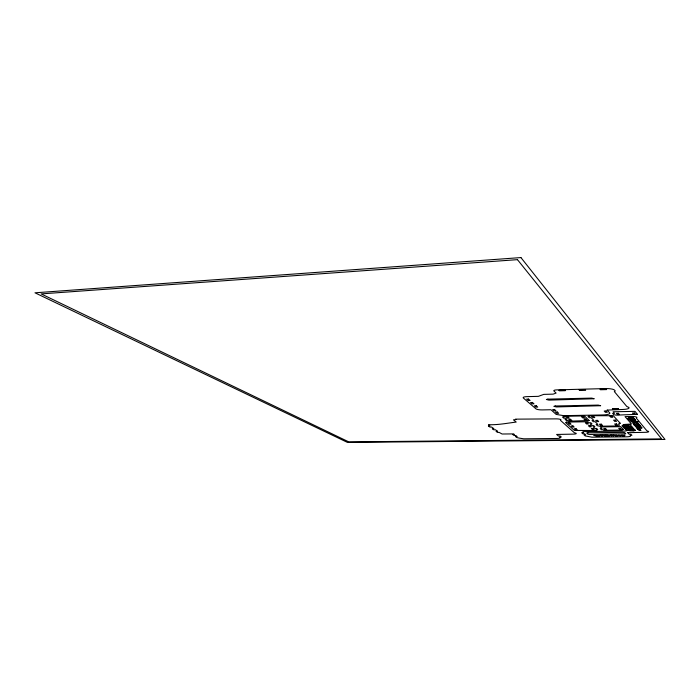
<?xml version="1.0" encoding="UTF-8"?>
<svg xmlns="http://www.w3.org/2000/svg" width="700" height="700" viewBox="0 0 700 700"><rect width="100%" height="100%" fill="white"/><g stroke="black" fill="none" stroke-linecap="round" stroke-linejoin="round"><path stroke-width="1.05" d="M629.589 428.243L629.449 428.715L633.675 428.89L633.028 428.024L629.668 428.199M618.433 435.382L620.847 435.496M597.126 435.601L599.515 435.724M617.986 435.348L621.337 435.505M621.311 435.689L618.021 435.558M596.68 435.566L599.996 435.733M599.979 435.916L597.126 435.724M627.113 426.869L632.301 427.254M637.481 424.62L638.864 424.725M625.468 424.743L626.701 424.611M594.02 435.496L595.044 435.418M620.786 435.689L618.45 435.514M628.775 428.584L627.804 428.697L627.699 428.05L628.714 428.234M599.445 435.925L596.671 435.75M628.617 418.565L629.825 418.539M633.097 418.775L632.468 419.046M638.767 430.019L639.896 429.879L639.45 429.879M628.145 418.11L630.14 418.136M631.085 426.248L629.221 426.554M630.718 416.99L631.54 417.007M636.3 425.521L636.116 425.504M624.741 435.767L622.274 435.846L621.591 435.129L624.33 435.706M630.472 419.808L631.409 419.842M638.4 428.024L638.733 428.225M632.345 418.819L634.296 418.845M641.331 427.332L640.841 427.735L641.471 427.691M634.174 425.364L634.48 425.364M624.418 435.47L624.697 435.094L622.44 435.523M636.344 427.858L638.435 427.884M633.587 423.815L634.602 423.789M636.799 423.474L638.19 423.483M634.778 423.955L634.847 423.999M637.586 423.649L638.059 423.649M637.376 428.164L638.383 428.19M637.805 428.697L639.153 428.715M640.281 427.035L639.669 427.035M628.635 418.556L629.904 418.539M639.459 425.836L639.923 425.836M630.227 419.387L631.488 419.659L629.3 419.694L631.015 419.108L628.626 418.924L630.656 418.679M628.206 418.092L630.026 418.154M638.356 428.033L637.91 428.164M633.535 423.771L634.97 423.832M636.755 423.421L637.254 423.386M641.471 427.744L641.086 427.77M637.761 428.662L638.776 428.636M638.488 423.246L636.379 423.29M630.367 419.414L631.05 419.431M594.545 435.514L595.14 435.505M630.945 416.999L631.619 416.981M637.394 428.164L637.84 428.033M635.556 425.014L634.384 425.04L636.134 425.189M637.962 423.666L636.895 423.658L637.376 423.649M639.844 425.845L640.255 425.994M641.034 427.359L639.861 427.376L641.454 427.359M629.099 426.571L626.824 426.545L625.433 425.775L630.525 424.664L631.225 426.169M638.321 424.174L638.82 424.209M636.554 426.248L637.087 426.283M632.38 418.215L633.666 418.285L631.549 418.162L631.155 417.699L633.255 417.524L630.648 417.113M631.96 418.644L633.911 418.303L631.514 418.119M631.155 417.699L631.549 417.419M631.82 418.477L632.214 418.206M639.336 424.856L637.7 424.839L639.634 425.206M639.424 424.961L638.155 425.084L639.931 425.556M638.347 428.374L638.19 428.426M639.712 425.863L639.065 425.871L639.975 425.994M638.181 424.139L637.149 424.191M629.475 418.373L630.053 418.364L629.134 418.416M635.714 425.574L636.309 425.399M635.548 425.924L635.189 425.898M642.128 427.884L640.351 427.945M623 435.435L622.361 435.444M630.788 417.27L632.887 417.086M631.216 417.769L633.666 418.014L631.452 418.049M631.925 418.6L634.165 418.609M632.345 419.09L634.541 419.055M632.415 419.178L634.62 419.142M639.424 425.871L638.759 425.959M633.159 420.044L635.355 420.009L633.22 419.816L635.014 419.606L632.231 418.959M631.496 421.426L633.745 421.391M634.716 421.374L636.965 421.339M630.56 421.654L632.8 421.619M633.771 421.601L636.02 421.566M632.966 421.803L635.206 421.767M636.178 421.759L638.426 421.724M632.021 422.03L634.261 421.995M635.233 421.986L637.472 421.951M633.001 423.447L634.567 423.43M638.663 424.025L636.965 423.973M633.622 424.165L635.303 424.226M634.148 424.314L635.775 424.287M626.841 424.611L630.122 424.559L625.476 425.32L625.433 424.786M633.955 424.471L635.495 424.506M637.341 424.41L638.654 424.358M633.255 418.731L634.358 419.02M635.775 424.839L634.226 424.856M639.686 425.267L638.085 425.294L639.791 425.39M634.952 425.705L636.528 425.705M640.29 425.486L638.426 425.504M635.25 426.046L636.939 426.099M636.501 426.248L635.442 426.265M635.714 426.58L637.332 426.598L635.74 426.615M639.109 426.493L640.657 426.475M639.441 426.799L640.972 426.834M637.674 427.044L635.968 426.877L638.225 426.842M637.42 428.549L639.66 428.523M639.45 429.371L637.989 429.205L639.293 429.196M640.553 429.555L638.312 429.581M630.997 419.799L631.619 419.851M634.086 419.991L635.058 419.983L632.765 419.589M639.625 430.229L638.995 429.905M640.99 430.377L639.564 430.238M634.497 423.605L633.194 423.666M640.587 426.659L639.406 426.834M623.472 435.514L624.199 435.549M637.971 424.707L637.499 424.637M639.634 426.808L640.544 426.457M639.214 429.363L639.66 429.363M594.02 435.636L594.44 435.636M641.288 427.534L640.404 427.534L641.637 427.569M594.974 435.496L595.849 435.566M641.051 427.516L640.579 427.761M639.756 429.704L639.975 429.704M629.86 418.504L630.438 418.644M630.884 417.384L633.01 417.506L631.715 417.436M629.956 418.504L630.525 418.609M639.984 425.661L639.782 425.661M630.061 419.501L629.046 419.405L629.326 419.002M636.02 425.338L634.497 425.18M637.928 428.881L637.691 428.838M624.12 435.531L624.846 435.584M636.659 427.543L637.91 427.551L636.562 427.516M637.446 428.348L637.919 428.426L637.271 428.348M633.587 423.99L634.41 424.034L633.43 423.946M634.97 425.504L635.495 425.539L634.812 425.512M627.602 427.866L632.782 427.805L632.38 427.297M628.241 418.285L628.871 418.373L628.075 418.294M601.125 435.645L601.72 435.846A4.497 0.893 1.9 0 1 602.044 435.986M612.447 435.523L613.043 435.733A4.524 0.893 1.8 0 1 613.358 435.864M630.271 426.746L632.048 426.983L631.426 426.431L630.227 426.711M595.481 435.636L596.444 436.118L595.936 435.636M628.451 418.723L630.77 419.09L629.492 419.011M629.65 420.105L631.706 419.904M636.694 427.717L638.251 427.656M630.227 419.51L631.199 419.51M634.436 418.924L634.865 419.431M627.095 426.912L627.532 427.814M636.589 422.433L633.378 422.336L636.589 422.433M488.635 424.9L490.035 425.941L488.355 425.967L489.939 427.079L491.61 427.053L493.911 428.68L492.249 428.706L493.798 429.791L495.46 429.774L497.691 431.349L496.037 431.366L497.56 432.434L499.205 432.416L502.066 434.009L513.564 433.904L514.351 434.481L512.706 434.499L514.141 435.54L515.778 435.523L517.16 436.537L515.524 436.555L516.941 437.579L519.347 438.13L523.758 438.812L556.631 438.48A4.883 0.963 2.3 0 0 560.175 437.456L559.668 437.036L561.347 437.019L560.096 435.969L558.416 435.986L556.614 434.446L573.352 434.14A3.824 0.77 2.1 0 0 576.196 433.317L574.306 432.679L560.525 420.42L560.91 419.676A4.025 0.849 2.2 0 0 556.028 418.871L515.489 419.151L515.996 419.545L513.459 419.842L516.224 422.065C507.334 423.168 498.566 424.926 489.457 424.725L488.653 424.874M607.189 410.095L609.866 413.105A9.38 2.039 1.7 0 1 602.42 414.969L563.701 415.66L556.159 414.409L550.952 409.745L542.281 409.911A5.136 1.137 2.3 0 1 536.008 408.87L523.337 398.002A5.329 1.225 2.4 0 1 527.03 396.629L538.352 396.358L543.769 394.38L553.131 394.144L556.097 393.085L553.91 390.967A4.147 0.98 2 0 1 556.911 389.874L605.789 388.57A7.403 1.75 1.4 0 1 614.565 390.145L615.247 390.967L614.337 391.571L626.771 406.455L628.959 407.488A8.321 1.846 1.4 0 1 622.886 409.474L607.189 410.095M627.751 432.661L629.169 434.245L630.936 434.227L631.925 435.312L630.157 435.33L630.56 435.767A5.066 1.006 1.6 0 1 626.517 436.826L591.938 437.185L585.165 435.916L584.001 434.849L585.716 434.831L584.579 433.781L582.855 433.808L581.665 432.723L583.398 432.705L582.741 432.101A2.38 0.481 2 0 1 584.535 431.585L624.164 431.095A3.045 0.621 1.6 0 0 626.587 430.439L622.081 425.512L624.558 424.445L631.488 424.016L625.048 416.605L632.021 416.483A4.191 0.893 1.4 0 1 636.913 417.314L636.274 418.084L646.896 430.806L648.673 431.471A3.981 0.805 1.4 0 1 645.435 432.32L627.751 432.661M602.543 435.339L599.821 435.365L602.376 436.056L603.067 435.33L602.543 435.339M613.891 435.207L611.153 435.243L613.69 435.934L614.425 435.207L613.891 435.207M630.14 430.255L629.58 430.78L633.168 430.938L631.488 429.599L629.519 429.66L630.14 430.255M629.571 430.325L627.069 430.561L625.52 428.838L627.384 428.873L629.571 430.325M625.301 425.486L623.053 425.355L624.663 424.611L625.301 425.486M620.174 423.229L618.441 424.051L619.456 425.162L618.345 425.959L599.646 426.221L597.266 425.67L596.102 424.515L597.905 424.489L595.087 421.671L593.259 421.697L592.06 420.499L593.889 420.473L591.071 417.655L589.216 417.681L587.974 416.456L589.837 416.421L589.129 415.721L613.314 415.713L620.174 423.229M623.271 429.301L622.169 430.071L603.733 430.308L603.094 429.66L601.317 429.686L600.18 428.566L601.965 428.54L600.364 426.939L620.839 426.659L623.271 429.301M626.045 428.225L625.441 428.645L627.253 428.724L626.491 426.816L624.102 427.079L626.045 428.225M610.286 435.251L609.017 435.829L608.02 435.277L608.729 435.986L610.47 435.4L611.468 435.96L610.286 435.251M635.442 430.351L633.701 430.911L631.19 428.916L634.104 429.152L635.442 430.351M605.684 435.304L603.418 435.33L604.144 436.039L606.944 436.004L605.194 435.733L606.288 435.295L605.684 435.304M625.756 428.207L625.153 428.435L624.321 427.394L625.756 428.207M566.869 422.065L565.512 422.485L574.385 430.439L596.969 430.526L595.997 429.581L597.774 429.564L596.628 428.435L594.843 428.461L593.119 426.781L594.913 426.755L593.74 425.609L591.938 425.635L590.196 423.938L592.008 423.911L590.809 422.739L588.989 422.765L587.939 421.741L566.869 422.065M589.102 420.481L568.951 421.207L568.225 420.543L566.423 420.578L565.11 419.379L566.921 419.352L565.626 418.171L563.806 418.206L562.468 416.981L564.288 416.955L563.553 416.281L582.601 415.949L584.876 416.325L589.102 420.481M637.429 414.33L616.105 415.135L613.742 414.662L612.596 413.394L614.504 413.359L613.077 411.775L634.996 411.364L637.429 414.33M628.863 428.838L628.25 428.986L629.108 429.555L631.347 429.485L628.863 428.838M547.881 399.14L546.394 399.49L548.949 400.12L594.212 398.746L591.701 398.108L547.881 399.14M555.336 406L553.875 406.332L556.351 406.936L600.653 405.711L598.211 405.099L555.336 406M588.07 432.784L586.696 433.046L587.991 434.245L589.872 434.464L625.782 433.816L624.654 432.6L622.755 432.373L588.07 432.784M626.483 426.685L623.744 426.947L622.746 425.565L626.483 426.685M520.923 257.574L35 292.81L347.489 442.426L665 439.451L520.923 257.574M517.457 259.656L41.151 293.904L348.784 441.884L661.579 438.891L517.457 259.656M564.883 390.171L558.827 390.329L559.326 390.828L565.372 390.67L564.883 390.171M585.2 389.637L579.066 389.795L579.539 390.294L585.664 390.136L585.2 389.637M606.226 389.078L599.996 389.244L600.442 389.743L606.655 389.585L606.226 389.078M528.535 399.088L526.619 399.131L528.211 400.505L530.119 400.461L528.535 399.088M532.438 402.474L530.548 402.517L532.105 403.865L533.986 403.821L532.438 402.474M536.226 405.764L534.354 405.808L535.876 407.12L537.749 407.076L536.226 405.764M554.514 409.517L552.65 409.553L554.067 410.839L555.931 410.804L554.514 409.517M618.231 408.669L612.404 408.791L618.616 409.115L618.231 408.669M606.113 410.996L604.196 411.031L605.395 412.317L607.303 412.283L606.113 410.996M557.305 412.037L555.45 412.081L556.841 413.341L558.688 413.306L557.305 412.037M618.327 413.289L616.411 413.324L617.549 414.592L619.456 414.558L618.327 413.289M634.375 413L632.441 413.035L633.5 414.312L635.425 414.277L634.375 413M593.556 416.36L591.701 416.386L592.918 417.62L594.781 417.585L593.556 416.36M611.695 416.045L609.805 416.071L610.951 417.314L612.832 417.279L611.695 416.045M567.954 416.894L566.116 416.92L567.446 418.136L569.266 418.11L567.954 416.894M583.293 416.623L581.446 416.658L582.706 417.882L584.553 417.848L583.293 416.623M570.544 419.291L568.733 419.317L570.036 420.516L571.847 420.49L570.544 419.291M585.769 419.037L583.931 419.064L585.174 420.271L587.003 420.245L585.769 419.037M597.538 420.385L595.7 420.411L596.89 421.61L598.719 421.584L597.538 420.385M615.449 420.131L613.594 420.158L614.705 421.365L616.56 421.33L615.449 420.131M634.515 420.438L632.1 420.473L632.546 420.989L634.952 420.954L634.515 420.438M569.791 423.054L567.997 423.089L569.284 424.244L571.069 424.217L569.791 423.054M587.178 422.791L585.375 422.817L586.591 423.99L588.394 423.964L587.178 422.791M601.274 424.174L599.462 424.2L600.617 425.364L602.42 425.338L601.274 424.174M616.481 423.946L614.653 423.973L615.746 425.145L617.566 425.119L616.481 423.946M572.924 425.906L571.156 425.933L572.416 427.07L574.175 427.044L572.924 425.906M590.144 425.661L588.359 425.688L589.549 426.834L591.334 426.808L590.144 425.661M576.012 428.706L574.262 428.733L575.496 429.844L577.238 429.826L576.012 428.706M593.066 428.488L591.299 428.505L592.462 429.625L594.23 429.608L593.066 428.488M605.535 428.496L603.75 428.514L604.87 429.642L606.646 429.616L605.535 428.496M620.515 428.295L618.712 428.321L619.771 429.45L621.565 429.424L620.515 428.295M638.837 428.986L637.805 428.995L638.872 428.986M607.206 435.286L606.751 435.286L607.924 435.995L607.206 435.286M616.14 435.19L615.676 435.19L616.289 435.82C612.43 435.942 620.786 435.855 616.753 435.82L616.14 435.19"/></g></svg>
